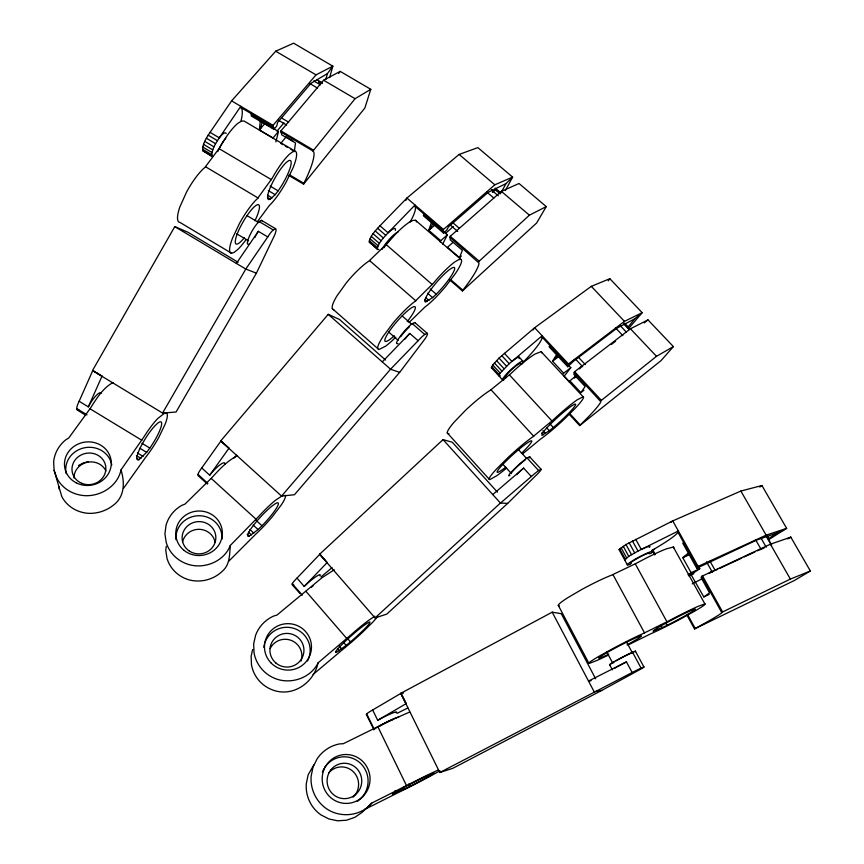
<?xml version="1.0" encoding="UTF-8"?>
<svg xmlns="http://www.w3.org/2000/svg" width="864" height="864" viewBox="0 0 864 864"><rect width="100%" height="100%" fill="white"/><g stroke="black" fill="none" stroke-linecap="round" stroke-linejoin="round"><path stroke-width="1.3" d="M201.755 467.953L209.704 475.2L228.96 448.211L220.946 440.953L201.755 467.953A13.651 2.894 -47.2 0 0 197.986 474.39L197.942 475.513L207.414 484.056M378.875 249.448L377.784 249.556L369.23 241.974C370.332 235.451 375.678 230.494 379.966 225.785L406.912 198.05L459.119 154.44L477.846 147.614L512.622 177.088L505.354 190.544M377.784 249.556L377.276 248.951C378.486 242.46 383.8 237.535 388.087 232.816L415.012 205.027L414.59 205.945L415.444 207.382A43.729 9.569 -49.7 0 1 410.076 222.016M166.266 546.307L165.769 550.206L166.99 558.371A32.832 31.471 -5.1 0 0 190.685 580.262C201.982 582.649 214.078 579.269 222.35 571.19C230.072 564.667 229.478 554.569 230.321 545.443L258.595 516.575A32.962 5.195 -47.5 0 1 275.81 499.997L282.744 495.515M202.716 150.628L212.576 156.74L202.716 150.628C202.208 143.899 206.55 137.776 210.06 132.365L231.595 100.883L275.702 51.203L293.641 43.2L332.845 66.172L329.638 77.576M211.896 156.071C211.475 149.342 215.806 143.262 219.305 137.84L240.797 106.315L240.57 107.352L241.823 108.94A43.524 11.329 -60.8 0 1 241.078 120.712M423.306 215.687L431.374 222.61L428.76 230.321L440.77 240.678L440.219 241.92M271.706 127.505L278.467 131.512L273.002 138.013L259.405 129.956L260.248 121.262L251.089 115.873M431.374 222.61L443.459 232.999L442.994 230.375L414.59 205.945M123.466 488.398L145.422 457.596A32.681 6.556 -58 0 0 158.857 437.314L165.164 424.159A32.681 6.556 -58 0 0 164.711 413.1L157.842 418.424A32.681 6.556 -58 0 0 143.748 437.162L121.003 469.886C124.859 482.447 124.826 496.735 113.292 505.246C106.466 510.678 97.967 513.497 89.251 513.378A33.037 30.791 -9.7 0 1 61.787 496.552L54.108 470.318L53.644 461.981A34.322 31.86 -8.8 0 1 65.567 439.981L68.731 438.005L90.007 408.769C96.271 399.092 102.622 388.152 113.044 382.514M121.003 469.886C117.785 485.849 101.185 496.292 85.428 495.677A34.322 31.86 -8.8 0 1 56.894 478.224L54.108 470.318M294.343 151.405L295.499 142.981L281.75 134.87L280.919 130.896L323.611 80.233L340.211 71.388L370.796 89.316L364.867 108L303.566 184.172L288.986 175.532M252.634 649.577L251.122 656.219L251.478 664.805A33.102 32.789 2.2 0 0 272.916 690.055C292.756 697.486 313.956 682.798 318.06 662.882L349.553 636.055A33.588 2.948 -41.4 0 1 368.518 620.428L374.803 616.194M259.405 129.956L260.582 128.596L262.246 121.511M260.248 121.262L273.931 129.341L273.024 125.334L316.019 74.866L332.845 66.172L327.434 73.58L325.804 79.434M275.897 141.901L278.467 131.512M297 578.092L304.204 586.44L327.132 562.583L319.842 554.213L297 578.092A13.878 1.987 -41 0 0 292.291 583.675L292.032 584.572L299.927 593.46M303.566 184.172L304.992 181.04A43.632 8.942 -60.3 0 0 313.891 152.377L312.984 151.006L280.66 131.922M312.984 151.006L355.072 98.69L370.796 89.316M492.772 367.956L491.378 367.718L492.739 365.029L499.036 358.085L534.654 327.748L591.289 286.351L609.844 278.705L642.168 312.682L628.495 328.633M522.58 362.902L524.902 360.407A44.507 6.739 -42.7 0 0 542.074 337.63L541.577 336.571L542.149 335.772L509.22 363.712L500.191 373.108L498.787 375.764L500.159 375.97L498.517 374.188M230.321 545.443C224.446 560.682 206.366 568.598 190.814 565.078A34.096 32.584 -3.7 0 1 166.19 542.376L164.927 533.92L166.007 525.452A34.096 32.584 -3.7 0 1 181.645 505.451L185.08 504.025L211.183 478.386C218.981 469.919 226.994 460.879 237.438 455.717M79.132 401.274L92.761 370.559L102.017 376.164L88.333 406.879L79.132 401.274A13.576 3.467 -57.7 0 0 76.723 408.586L76.961 409.849L85.698 415.217M405.81 200.491L406.912 198.05L443.448 229.468L442.994 230.375M549.061 346.745L556.535 354.748L552.56 361.217L563.663 373.162L562.907 374.22M556.535 354.748L567.734 366.736L567.864 364.748L541.577 336.571M238.086 262.235L187.909 232.232L174.776 226.616L92.502 370.548L162.572 413.057L176.062 412.02L256.414 273.164L274.558 235.289A13.792 2.786 -60 0 0 275.519 228.679L261.457 220.342L259.092 221.54A13.781 2.938 -60 0 0 249.394 236.272A13.781 2.938 -60 0 0 249.026 244.102M453.017 242.395L447.422 247.32L459.486 257.677L462.37 250.279L450.209 239.825L450.252 236.315L501.401 191.387L519.005 183.492L546.264 206.593L536.63 223.02L462.434 290.93L449.528 279.774M428.76 230.321L430.164 229.122L433.037 223.236M246.208 239.425A33.134 7.258 -60 0 1 237.643 249.599L234.166 252.342L231.552 253.228L180.025 222.469A33.059 8.554 -60.2 0 1 179.874 206.906L186.613 191.948A33.059 8.554 -60.2 0 1 204.973 167.378L220.061 147.182A32.724 8.294 -60.7 0 1 237.913 123.293L241.402 121.144L243.961 120.982L295.294 151.308A32.8 7.031 -60.4 0 1 293.144 167.605L286.243 181.948A32.8 7.031 -60.4 0 1 269.32 205.502L257.321 221.778M442.692 244.112L447.314 234.932L444.323 232.351M318.06 662.882C310.802 677.808 291.719 684.428 276.329 678.985A34.409 33.988 6.3 0 1 254.027 652.774L253.649 643.874L255.625 635.213A34.409 33.988 6.3 0 1 273.402 616.162L276.998 615.049L321.872 577.832L334.292 569.743M231.552 253.228A33.134 7.258 -60 0 1 232.47 238.27L239.479 223.441A33.134 7.258 -60 0 1 257.483 198.558L272.268 178.124A32.8 7.031 -60.4 0 1 289.764 153.932L293.015 151.643L295.294 151.308M501.552 191.819L505.937 183.643L512.622 177.088L494.834 184.799L443.448 229.468M462.434 290.93L464.443 288.166A44.01 7.204 -49.3 0 0 479.002 263.023L449.798 237.222M478.44 261.857L529.405 215.19L546.264 206.593M162.572 413.057L245.786 269.05L267.764 236.93A13.792 2.786 -60 0 1 273.208 229.91L275.519 228.679M236.369 263.423L258.314 231.325L267.764 236.93M533.11 329.929L534.654 327.748L568.469 363.971L567.864 364.748M372.676 709.97L377.687 720.295L406.134 703.652L401.026 693.295L372.676 709.97A14.17 1.35 -26.7 0 0 366.703 713.858L366.271 714.474L373.572 728.838M409.072 322.52L424.796 307.163A33.059 5.713 -49.4 0 0 445.781 286.286L455.35 273.629A33.059 5.713 -49.4 0 0 460.868 259.351L415.508 220.288L413.046 220.406L409.288 222.275A32.897 6.977 -49.6 0 0 387.385 243.335L368.896 261.122A33.232 7.182 -49.2 0 0 346.399 282.755L336.917 295.952A33.232 7.182 -49.2 0 0 333.839 309.776M338.666 73.505L340.211 71.388M146.642 452.369L149.828 448.092A22.334 4.482 -58 0 0 160.898 427.432A22.334 4.482 -58 0 0 157.766 423.144L155.12 425.606A22.334 4.482 -58 0 0 142.56 443.394A22.334 4.482 -58 0 0 136.836 458.611L137.441 459.832L138.856 459.756L146.642 452.369L139.838 448.232M608.234 280.843L609.844 278.705M568.89 381.737L575.802 375.959M552.56 361.217L557.917 355.018M385.528 360.007L339.498 319.464L328.223 314.334L220.709 440.942L281.567 496.076L294.451 494.737L399.654 372.395L424.861 339.055A13.921 2.225 -49 0 0 427.183 333.31L414.763 322.51L412.279 323.611A13.9 2.365 -49.1 0 0 400 336.647A13.9 2.365 -49.1 0 0 397.98 343.472M627.307 564.743L619.078 549.644L625.968 544.525L672.743 520.906L740.869 491.044L761.929 485.525L786.64 528.347L768.776 539.611M569.711 380.657L580.889 392.634L585.122 386.51L573.847 374.414L574.646 371.704L630.428 328.784L647.978 319.885L673.38 346.594L661.003 360.655L579.69 425.596L569.052 414.115M275.173 194.67L278.143 190.847A22.41 4.806 -60.4 0 0 289.71 169.193A22.41 4.806 -60.4 0 0 288.673 160.704L286.459 162.292A22.41 4.806 -60.4 0 0 274.579 178.729A22.41 4.806 -60.4 0 0 267.592 196.474L267.7 198.677L268.607 199.616L270.248 199.217L275.173 194.67L268.337 190.609M564.667 375.57L570.802 367.686L568.253 364.943M373.723 729.875L374.177 729.302A14.202 1.199 -26.8 0 1 386.618 722.099A14.202 1.199 -26.8 0 1 398.758 717.055M395.788 337.187A33.404 5.886 -49 0 1 385.549 346.216L379.026 349.488A33.404 5.886 -49 0 1 383.076 336.442L392.839 323.374A33.404 5.886 -49 0 1 415.098 301.331L433.415 283.208A33.059 5.713 -49.4 0 1 455.09 261.749L458.644 259.686L460.868 259.351M579.614 368.906L581.742 366.217M574.484 378.108L576.04 376.153M654.62 554.969L652.082 550.368L655.042 548.575A45.997 4.774 -27.9 0 0 677.873 532.289L678.359 530.971L637.999 551.081L628.744 556.34L624.823 560.002M568.469 363.971L624.467 321.365L642.168 312.682L634.716 318.816L628.182 326.873L624.607 323.104M276.988 131.123L283.932 122.936M273.931 129.341L276.739 126.025L277.625 122.461L310.954 83.311L327.434 73.58M579.69 425.596L582.109 423.166A44.906 4.244 -42.4 0 0 600.836 401.717L574.031 372.47M600.62 400.972L656.51 356.314L673.38 346.594M260.582 128.596L264.935 123.498L269.449 126.166M438.221 770.062L432.745 772.567A34.441 1.318 -27.1 0 0 409.871 783.886L371.79 803.066L362.146 812.344L354.802 817.355L346.421 820.238L337.586 820.8L328.892 818.975L320.976 814.903A34.463 33.685 87.8 0 1 306.299 783.67L308.135 774.857L313.826 764.932M371.79 803.066C361.044 816.296 340.232 818.305 326.43 808.682A35.802 35.035 85.1 0 1 311.137 776.207L313.027 767.059L317.174 758.754A35.802 35.035 85.1 0 1 339.53 743.915L343.354 743.699L389.34 721.03L409.612 712.066M281.567 496.076L390.539 369.209L418.122 340.708A13.921 2.225 -49 0 1 424.753 334.465L427.183 333.31M382.255 361.886L409.774 333.439L418.122 340.708M233.928 458.06L236.725 455.231M228.712 561.254L255.83 534.071A32.962 5.195 -47.5 0 0 272.743 516.197L281.459 504.684A32.962 5.195 -47.5 0 0 285.152 495.256M682.722 543.11L688.338 553.165L682.776 557.68L691.114 572.702L688.036 574.722M449.01 433.501L448.438 433.674A33.836 4.957 -42.3 0 1 454.032 422.248L465.34 410.486A33.836 4.957 -42.3 0 1 490.255 390.301L510.754 373.712A33.491 4.828 -42.7 0 1 535.032 354.046L541.112 351.659L583.124 396.792A33.718 3.51 -42.4 0 1 574.981 408.542L563.598 419.807A33.718 3.51 -42.4 0 1 540.227 439.344L522.731 453.816M497.459 492.167L452.304 442.249L443.048 439.614L319.626 554.234L375.073 617.911L386.737 614.131L507.654 503.399L537.624 473.861A14.202 1.264 -42.2 0 0 541.037 469.206L529.546 456.678L527.094 457.985A14.18 1.415 -42.3 0 0 513.238 470.048A14.18 1.415 -42.3 0 0 509.89 475.492M258.088 529.535L261.986 525.755A22.518 3.542 -47.5 0 0 276.761 507.632A22.518 3.542 -47.5 0 0 274.741 504.058L271.728 506.261A22.518 3.542 -47.5 0 0 256.165 521.964A22.518 3.542 -47.5 0 0 247.558 535.237L247.871 536.263L249.21 536.155L258.088 529.535L253.163 525.053M506.639 468.061A34.063 3.607 -42.2 0 1 496.53 475.87L489.996 479.531A34.063 3.607 -42.2 0 1 496.519 469.012L508.14 457.412A34.063 3.607 -42.2 0 1 532.915 436.763L553.306 419.785A33.718 3.51 -42.4 0 1 577.444 399.665L583.124 396.792M696.74 568.253L698.112 566.417L766.13 535.151L786.64 528.347L777.46 532.829L756.691 540.086L696.74 568.253L688.338 553.165M432.626 297.605L436.244 294.203A22.594 3.91 -49.4 0 0 451.775 275.076A22.594 3.91 -49.4 0 0 452.617 267.678L450.176 269.114A22.594 3.91 -49.4 0 0 435.456 283.684A22.594 3.91 -49.4 0 0 425.088 299.311L424.721 301.244L425.38 302.033L432.626 297.605L427.594 293.231M492.448 192.402L495.709 189.54L499.554 192.812M375.073 617.911L500.396 503.053L507.654 503.399M459.486 257.677L461.333 256.025M440.77 240.678L447.314 234.932M445.37 233.496L453.384 226.508M443.459 232.999L446.818 230.072L448.405 226.919L488.257 192.272L505.937 183.643M430.164 229.122L435.359 224.618M541.037 469.206L538.628 470.567A14.202 1.264 -42.2 0 0 531.328 476.518L500.461 503.096L443.048 439.614M492.75 494.575L523.616 468.094L531.328 476.518M313.081 674.492L343.148 649.134A33.588 2.948 -41.4 0 0 362.124 632.664L372.427 622.534A33.588 2.948 -41.4 0 0 377.654 616.162M321.041 576.904L332.046 567.648M644.252 322.963L647.978 319.885M346.162 645.419L350.46 641.855A22.95 2.02 -41.4 0 0 367.61 625.676A22.95 2.02 -41.4 0 0 366.638 623.57L363.485 625.795A22.95 2.02 -41.4 0 0 346.194 640.44A22.95 2.02 -41.4 0 0 335.588 651.802L335.632 652.46L336.83 652.082L346.162 645.419L343.688 642.546M549.353 430.726L553.327 427.518A23.036 2.398 -42.4 0 0 571.482 410.281A23.036 2.398 -42.4 0 0 573.901 404.579L571.406 406.102A23.036 2.398 -42.4 0 0 555.023 419.764A23.036 2.398 -42.4 0 0 542.257 433.404L541.901 435.391L549.353 430.726L546.772 427.928M580.889 392.634L583.924 390.269M611.377 344.466L615.557 341.258M563.663 373.162L570.802 367.686M572.486 361.39L575.705 358.938M567.734 366.736L573.491 361.249L616.907 328.201L634.716 318.816M554.083 360.072L558.792 356.508M670.658 522.482L672.743 520.906L698.112 566.417M759.769 487.08L761.929 485.525M682.776 557.68L688.694 553.997M698.49 566.384L699.764 568.685L688.964 576.007L693.846 573.739M690.757 574.096L703.825 596.948L709.571 592.855L701.071 577.595L701.687 576.364L770.407 544.201L790.819 537.138L810.356 570.996L794.221 580.576L694.516 628.906L686.804 614.898M709.247 573.026L711.126 571.784M777.46 532.829L768.83 538.488L767.567 536.296M788.573 538.585L790.819 537.138L787.374 538.823M692.258 583.859L702.961 578.318M694.516 628.906L697.583 627.21A46.634 2.106 -27.5 0 0 721.818 612.727L701.687 576.364M721.742 612.371L790.376 579.085L810.356 570.996M559.332 605.826A34.906 3.413 -27.6 0 1 567.529 597.856L581.785 589.486A34.906 3.413 -27.6 0 1 612.004 574.981L636.908 563.026A34.636 3.326 -27.8 0 1 666.468 548.834L673.326 547.031L704.873 603.882A34.992 1.912 -27.6 0 1 693.824 611.636L679.493 619.553A34.992 1.912 -27.6 0 1 650.808 633.776L628.193 644.922M595.663 678.834L561.298 613.71L552.204 612.166L400.788 693.317L439.798 772.513L452.898 768.269L601.798 690.401L639.382 669.881A14.72 0.562 -27.5 0 0 643.907 666.932L635.375 651.121L632.513 652.223A14.677 0.734 -27.5 0 0 615.449 660.928A14.677 0.734 -27.5 0 0 610.837 664.373M608.31 655.139A35.262 1.966 -27.5 0 1 597.337 660.29L589.712 663.25A35.262 1.966 -27.5 0 1 598.676 656.467L613.256 648.367A35.262 1.966 -27.5 0 1 643.594 633.344L668.596 620.968A34.992 1.912 -27.6 0 1 698.263 606.28L704.873 603.882M439.798 772.513L632.146 672.516A14.72 0.562 -27.5 0 1 641.077 668.11L643.907 666.932M632.146 672.516L626.432 661.878L588.514 681.059L591.106 680.713M364.597 809.482L400.853 791.316A34.441 1.318 -27.1 0 0 423.857 779.62L436.568 772.708A34.441 1.318 -27.1 0 0 439.916 770.753M404.687 788.951L409.871 786.38A23.533 0.907 -27.1 0 0 430.898 775.192A23.533 0.907 -27.1 0 0 430.207 774.425L426.46 776.142A23.533 0.907 -27.1 0 0 405.551 786.64A23.533 0.907 -27.1 0 0 392.342 794.178L404.687 788.951L403.531 786.564M397.019 713.34L407.851 707.994M662.191 627.674L667.051 625.32A23.911 1.307 -27.6 0 0 689.774 613.094A23.911 1.307 -27.6 0 0 693.5 609.552L690.552 610.751A23.911 1.307 -27.6 0 0 670.432 620.719A23.911 1.307 -27.6 0 0 654.156 630.158L653.044 631.12L662.191 627.674L660.917 625.32M703.825 596.948L709.204 594.4M709.452 573.124L714.042 570.985M717.595 569.333L715.187 570.456L709.96 561.125M720.004 568.21L741.69 558.112M744.098 556.999L754.942 551.945M757.35 550.822L764.132 547.992M691.114 572.702L699.764 568.685M684.623 556.859L690.314 554.256M652.082 550.368L654.545 549.266M601.798 690.401L594.173 691.805L552.204 612.166M620.471 549.817L619.078 549.644M203.429 151.308L204.563 151.178M319.842 554.213L327.132 562.583M403.553 693.047L400.788 693.317L406.134 703.652M369.76 242.59L370.861 242.492M92.761 370.559L102.017 376.164M220.946 440.953L228.96 448.211M399.654 372.395L390.614 369.252L328.223 314.334M256.414 273.164L245.862 269.093L174.776 226.616M320.771 83.225L318.611 81.95L322.078 83.581M275.702 51.203L316.019 74.866M323.611 80.233L355.072 98.69M316.915 79.672L322.337 82.858M313.783 80.924L320.468 84.845M309.571 83.408L317.423 88.02M282.982 144.72L280.714 143.381L286.157 136.89L292.939 140.897M285.26 146.059L287.528 147.398M290.93 149.396L293.209 150.736M281.772 118.12L288.63 122.159M278.608 120.334L286.589 125.042M231.595 100.883L273.024 125.334M280.919 130.896L313.276 149.99M240.57 107.352L272.765 126.36M250.981 114.34L273.866 127.85M289.224 174.658L303.815 183.298M210.06 132.365L219.305 137.84A13.597 3.532 -60.7 0 1 226.174 133.585M208.138 135.151L217.382 140.627M206.334 138.229L215.579 143.705M219.272 148.759L271.458 179.69M204.768 141.383L214.013 146.858M203.558 144.396L212.792 149.872M270.173 186.127L278.143 190.847M202.792 147.053L212.004 152.518M202.5 149.18L211.691 154.634M259.092 221.54L273.208 229.91M246.877 215.546L258.757 222.588M267.451 195.156L272.03 197.878M267.948 197.856L270.248 199.217M205.74 166.882L258.196 198.04M236.704 233.798L248.551 240.84M90.007 408.769L141.89 440.305M141.912 443.275L149.828 448.092M137.387 452.941L143.068 456.397M136.404 455.63L140.962 458.406M136.566 458.363L138.856 459.756M76.723 408.586L87.026 414.86M495.45 189.778L500.256 193.871M459.119 154.44L494.834 184.799M501.401 191.387L529.405 215.19M495.158 188.082L500.926 192.985M491.605 189.54L493.517 191.171M491.368 189.896L498.29 195.782M486.853 192.1L493.819 198.029M452.25 222.221L459.324 228.29M449.658 224.51L457.736 231.433M450.252 236.315L478.926 260.971M423.522 214.315L443.718 231.692M450.932 279.871L462.845 290.164M379.966 225.785L388.087 232.816A13.662 2.992 -49.7 0 1 395.323 230.45M377.557 228.236L385.69 235.267M375.214 230.958L383.335 237.989M386.316 244.728L432.313 284.602M373.075 233.744L381.186 240.775M371.315 236.412L379.415 243.432M430.207 288.976L436.244 294.203M370.03 238.777L378.119 245.786M369.317 240.667L377.384 247.666M369.23 241.974L377.276 248.951M425.941 297.821L428.976 300.456M424.98 299.894L427.01 301.655M369.716 260.69L415.886 300.856M412.279 323.611L424.753 334.465M402.149 315.943L411.674 324.227M388.67 332.057L398.153 340.34M332.348 308.653L377.784 348.581M211.183 478.386L256.187 519.34M256.079 520.387L261.986 525.755M197.986 474.39L207.878 483.419M249.923 529.524L253.876 533.131M248.497 532.213L251.467 534.924M247.223 534.341L249.21 536.155M623.819 323.892L629.186 329.551M591.289 286.351L624.467 321.365M630.428 328.784L656.51 356.314M624.11 323.665L629.467 329.324M620.017 325.415L626.454 332.208M615.47 327.802L622.868 335.632M578.34 357.156L585.274 364.554M575.521 359.078L582.714 366.768M574.646 371.704L601.258 400.216M549.536 345.632L568.242 365.677M564.181 376.121L569.678 382.018M519.124 357.113L522.86 361.141M569.592 413.456L580.241 424.958M504.425 353.344L511.909 361.444A13.9 2.106 -42.7 0 1 519.026 358.668M501.736 355.612L509.22 363.712M499.036 358.085L506.531 366.185M496.53 360.59L504.004 368.69M509.49 374.965L552.01 421.027M494.381 362.966L501.844 371.056M549.893 423.792L553.327 427.518M492.739 365.029L500.191 373.108M491.713 366.649L499.144 374.717M491.378 367.718L502.837 380.214M542.873 430.736L545.454 433.544M541.706 432.929L543.434 434.808M491.098 389.858L533.725 436.266M527.094 457.985L538.628 470.567M518.26 449.399L526.187 458.028M502.654 463.979L511.412 473.569M447.304 432.961L489.089 479.077M347.987 638.993L350.46 641.855M305.878 591.257L346.81 638.561M339.152 646.024L341.636 648.896M337.446 648.788L339.109 650.711M292.291 583.675L302.227 595.199M766.303 536.393L771.358 545.195M740.869 491.044L766.13 535.151M766.66 536.231L771.703 545.033M770.407 544.201L790.376 579.085M761.065 538.175L766.238 547.225M755.762 540.022L760.968 549.148M706.525 561.859L712.4 572.346M702.486 575.834L722.574 611.863M677.581 531.544L697.507 567.529M652.752 549.871L655.29 554.472M687.506 614.466L695.228 628.474M635.731 539.32L641.293 549.45A14.364 1.49 -27.9 0 1 649.296 547.42M632.448 540.95L637.999 551.081M629.111 542.722L634.662 552.863M625.968 544.525L631.508 554.656M635.321 563.922L666.976 621.853M665.777 622.966L667.051 625.32M623.225 546.232L628.744 556.34M621.065 547.711L626.584 557.809M619.661 548.878L625.147 558.954M656.23 627.437L657.504 629.791M612.976 574.646L644.555 632.956M632.513 652.223L641.077 668.11M626.357 641.66L632.405 652.871M606.658 651.791L612.673 663.023M609.552 664.621L612.371 669.892M558.295 605.372L588.838 663.131M408.715 784.004L409.871 786.38M377.914 726.851L406.512 785.635M366.703 713.858L374.177 729.302M395.118 790.517L396.284 792.914M58.957 486.356L59.098 488.916M377.687 720.295A14.191 1.253 -26.7 0 1 391.802 713.372A14.191 1.253 -26.7 0 1 396.112 712.714M614.585 668.358A14.699 0.67 -27.5 0 1 616.864 667.03M617.76 666.522A14.699 0.67 -27.5 0 1 626.432 661.878M612.824 663.109A11.156 0.551 -27.5 0 1 614.358 661.835M616.086 660.82A11.156 0.551 -27.5 0 1 631.508 653.011M635.375 651.121A14.677 0.734 -27.5 0 1 634.77 651.856M379.674 726.181A10.8 0.918 -26.8 0 1 393.39 719.356M608.753 654.167A24.095 1.339 -27.5 0 1 605.016 653.756A24.095 1.339 -27.5 0 1 638.269 636.8A24.095 1.339 -27.5 0 1 627.026 644.857M673.326 547.031A34.636 3.326 -27.8 0 1 673.693 547.819M328.655 772.967A17.41 17.021 87.1 0 1 353.43 771.833A17.41 17.021 87.1 0 1 353.063 797.191M322.358 772.081A24.214 23.684 85.9 0 1 323.989 768.668M324.637 767.599A24.214 23.684 85.9 0 1 361.195 763.992A24.214 23.684 85.9 0 1 357.34 801.328M630.536 564.224A14.386 1.436 -27.9 0 1 630.763 561.902A14.386 1.436 -27.9 0 1 647.968 552.766A14.386 1.436 -27.9 0 1 650.581 553.586M631.379 563.263A10.93 1.091 -27.9 0 1 639.338 557.323A10.93 1.091 -27.9 0 1 649.166 553.813M88.333 406.879A13.586 3.38 -57.7 0 1 95.958 395.723A13.586 3.38 -57.7 0 1 101.282 393.217M254.804 237.589A13.781 2.884 -60 0 1 255.884 235.494M256.457 234.436A13.781 2.884 -60 0 1 258.314 231.325M261.457 220.342A13.781 2.938 -60 0 1 261.976 220.968M78.937 410.054A13.576 3.467 -57.7 0 1 77.717 410.346M244.307 237.762A22.648 4.957 -60 0 1 236.574 235.742A22.648 4.957 -60 0 1 255.031 206.172A22.648 4.957 -60 0 1 254.923 220.741M78.484 465.566A22.572 21.038 -9.7 0 1 80.471 464.346M81.497 463.806A22.572 21.038 -9.7 0 1 84.78 462.488M85.903 462.164A22.572 21.038 -9.7 0 1 88.204 461.678M73.969 478.008A16.686 15.541 -9.5 0 1 87.134 462.316A16.686 15.541 -9.5 0 1 105.894 470.912M66.193 473.688A23.209 21.568 -9 0 1 84.769 447.725A23.209 21.568 -9 0 1 111.78 465.026M217.771 151.632A13.597 3.488 -60.7 0 1 225.828 138.272M503.852 379.987A13.91 2.052 -42.7 0 1 506.282 374.328A13.91 2.052 -42.7 0 1 519.588 362.588A13.91 2.052 -42.7 0 1 521.651 364.295M506.002 377.762A10.573 1.566 -42.7 0 1 510.905 370.343A10.573 1.566 -42.7 0 1 520.668 363.776M270.173 648.486A16.718 16.546 3.5 0 1 291.514 640.516A16.718 16.546 3.5 0 1 301.05 661.036M264.935 642.686A23.263 22.993 5.3 0 1 296.125 629.186A23.263 22.993 5.3 0 1 307.53 660.96M263.822 647.363A23.263 22.993 5.3 0 1 264.568 643.831M304.204 586.44A13.889 1.89 -41 0 1 315.976 576.644A13.889 1.89 -41 0 1 319.982 575.888M311.267 587.401A13.9 1.847 -41 0 1 313.114 585.803M516.661 474.682A14.18 1.361 -42.3 0 1 523.616 468.094M511.229 473.364A10.778 1.08 -42.3 0 1 516.532 467.316A10.778 1.08 -42.3 0 1 525.193 459.994M529.546 456.678A14.18 1.415 -42.3 0 1 529.222 457.952M293.663 584.496A13.878 1.987 -41 0 1 292.507 584.852M505.721 467.186A23.274 2.462 -42.2 0 1 501.638 465.718A23.274 2.462 -42.2 0 1 528.509 442.13A23.274 2.462 -42.2 0 1 521.392 453.427M541.112 351.659A33.491 4.828 -42.7 0 1 541.706 352.825M182.628 541.739A16.578 15.887 -4.7 0 1 199.217 529.319A16.578 15.887 -4.7 0 1 215.104 542.354M175.975 539.698A23.058 22.054 -4.1 0 1 198.806 515.732A23.058 22.054 -4.1 0 1 221.962 539.136M209.704 475.2A13.662 2.797 -47.2 0 1 220.298 464.594A13.662 2.797 -47.2 0 1 224.651 464.4M405.13 338.98A13.9 2.322 -49.1 0 1 409.774 333.439M400.712 336.809A10.562 1.804 -49.1 0 1 402.149 334.811M402.689 334.109A10.562 1.804 -49.1 0 1 403.844 332.694M404.438 331.992A10.562 1.804 -49.1 0 1 409.234 327.089M414.763 322.51A13.9 2.365 -49.1 0 1 415.12 323.039M394.34 335.772A22.82 4.018 -49 0 1 387.634 333.904A22.82 4.018 -49 0 1 411.534 307.789A22.82 4.018 -49 0 1 407.279 321.624M415.508 220.288A32.897 6.977 -49.6 0 1 416.513 221.908M382.158 249.296A13.662 2.948 -49.7 0 1 389.75 238.799A13.662 2.948 -49.7 0 1 398.002 232.038M384.145 247.666A10.39 2.236 -49.7 0 1 393.455 236.282M331.193 769.468A17.712 17.334 85.9 0 0 341.345 798.368A17.712 17.334 85.9 0 0 360.731 775.008A17.712 17.334 85.9 0 0 331.193 769.468M325.393 766.649A24.462 23.933 85.1 0 0 346.118 803.423A24.462 23.933 85.1 0 0 366.854 766.811A24.462 23.933 85.1 0 0 325.393 766.649M81.702 483.3A16.978 15.779 -9 0 0 105.818 467.165A16.978 15.779 -9 0 0 79.25 456.073A16.978 15.779 -9 0 0 81.702 483.3M76.162 482.803A23.458 21.773 -8.8 0 0 111.283 463.18A23.458 21.773 -8.8 0 0 76.151 445.036A23.458 21.773 -8.8 0 0 76.162 482.803M275.81 662.947A17.021 16.826 5.3 0 0 303.653 653.4A17.021 16.826 5.3 0 0 281.329 634.327A17.021 16.826 5.3 0 0 275.81 662.947M271.199 663.109A23.512 23.22 6.3 0 0 310.619 653.162A23.512 23.22 6.3 0 0 282.096 624.38A23.512 23.22 6.3 0 0 271.199 663.109M189.292 551.016A16.87 16.135 -4.1 0 0 215.784 539.071A16.87 16.135 -4.1 0 0 191.862 523.152A16.87 16.135 -4.1 0 0 189.292 551.016M184.151 550.454A23.306 22.27 -3.7 0 0 222.026 536.944A23.306 22.27 -3.7 0 0 191.041 512.406A23.306 22.27 -3.7 0 0 184.151 550.454"/></g></svg>
